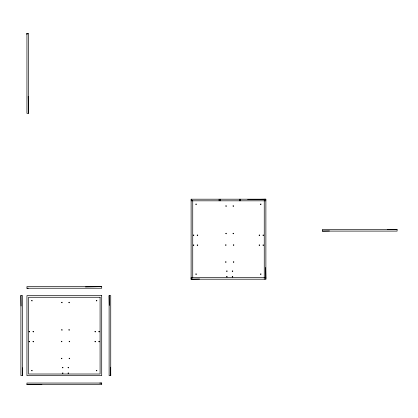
<?xml version="1.0" encoding="UTF-8"?>
<svg xmlns="http://www.w3.org/2000/svg" width="418" height="418" viewBox="0 0 418 418"><rect width="100%" height="100%" fill="white"/><g stroke="black" fill="none" stroke-linecap="round" stroke-linejoin="round"><path stroke-width="0.63" d="M199.564 279.02L191.11 279.203L191.11 199.198L265.879 199.198L265.879 279.203L191.11 279.203L191.11 277.578L265.879 277.578M264.254 279.203L264.254 199.198M191.11 279.203L192.735 277.578L192.735 200.823L191.11 199.198M247.675 199.595L265.879 199.198M322.33 231.097L397.1 231.097L397.1 229.472L322.33 229.472L322.33 231.097L329.483 230.94M387.35 229.686L397.1 229.472M26.94 288.232L101.71 288.232L101.71 286.607L26.94 286.607L26.94 288.232L28.241 288.206M85.455 286.962L101.71 286.607M26.94 384.675L101.71 384.675L101.71 383.05L26.94 383.05L26.94 384.675L41.894 384.351M99.756 383.092L101.71 383.05M26.94 33.325L28.565 33.325L28.565 113.33L26.94 113.33L26.94 33.325L26.966 34.626M191.11 200.823L265.879 200.823M20.9 295.594L22.525 295.594L22.525 375.599L20.9 375.599L20.9 295.594L21.109 306.002M109.114 295.641L110.739 295.641L110.739 375.646L109.114 375.646L109.114 295.641L109.312 305.396M265.639 267.494L265.879 279.203M110.566 367.187L110.739 375.646M28.22 96.422L28.565 113.33M22.368 367.798L22.525 375.599M240.413 199.198L240.413 200.823M239.331 199.198L239.331 200.823M220.187 199.198L220.187 200.823M219.105 199.198L219.105 200.823M31.648 300.599C32.092 301.979 32.719 299.628 31.648 300.599M29.119 331.573C29.563 332.953 30.19 330.601 29.119 331.573M29.119 341.506C29.563 342.885 30.19 340.534 29.119 341.506M33.001 331.573C33.445 332.953 34.072 330.601 33.001 331.573M33.001 341.506C33.445 342.885 34.072 340.534 33.001 341.506M31.648 370.494C32.092 371.874 32.719 369.522 31.648 370.494M61.629 302.407C62.068 303.787 62.7 301.435 61.629 302.407M61.629 329.859C62.068 331.239 62.7 328.888 61.629 329.859M61.357 341.417C61.796 342.797 62.428 340.445 61.357 341.417M61.357 358.393C61.796 359.773 62.428 357.421 61.357 358.393M68.85 302.407C69.294 303.787 69.921 301.435 68.85 302.407M62.439 367.516C62.883 368.895 63.51 366.539 62.439 367.516M62.439 373.112C62.883 374.491 63.51 372.14 62.439 373.112M68.85 329.859C69.294 331.239 69.921 328.888 68.85 329.859M69.122 341.417C69.566 342.797 70.193 340.445 69.122 341.417M69.122 358.393C69.566 359.773 70.193 357.421 69.122 358.393M68.04 367.516C68.479 368.895 69.111 366.539 68.04 367.516M68.04 373.112C68.479 374.491 69.111 372.14 68.04 373.112M96.302 300.599C96.746 301.979 97.373 299.628 96.302 300.599M94.949 331.573C95.388 332.953 96.02 330.601 94.949 331.573M94.949 341.506C95.388 342.885 96.02 340.534 94.949 341.506M98.831 331.573C99.275 332.953 99.902 330.601 98.831 331.573M98.831 341.506C99.275 342.885 99.902 340.534 98.831 341.506M96.302 370.494C96.746 371.874 97.373 369.522 96.302 370.494M195.817 204.162C196.261 205.541 196.894 203.19 195.817 204.162M193.288 235.135C193.733 236.515 194.365 234.164 193.288 235.135M193.288 245.068C193.733 246.448 194.365 244.096 193.288 245.068M197.176 235.135C197.615 236.515 198.247 234.164 197.176 235.135M197.176 245.068C197.615 246.448 198.247 244.096 197.176 245.068M195.817 274.051C196.261 275.431 196.894 273.079 195.817 274.051M225.798 205.969C226.242 207.349 226.869 204.992 225.798 205.969M225.798 233.416C226.242 234.796 226.869 232.445 225.798 233.416M225.527 244.979C225.971 246.359 226.598 244.002 225.527 244.979M225.527 261.955C225.971 263.335 226.598 260.978 225.527 261.955M233.025 205.969C233.463 207.349 234.096 204.992 233.025 205.969M226.613 271.073C227.052 272.452 227.685 270.101 226.613 271.073M226.613 276.674C227.052 278.054 227.685 275.697 226.613 276.674M233.025 233.416C233.463 234.796 234.096 232.445 233.025 233.416M233.291 244.979C233.735 246.359 234.367 244.002 233.291 244.979M233.291 261.955C233.735 263.335 234.367 260.978 233.291 261.955M232.209 271.073C232.654 272.452 233.281 270.101 232.209 271.073M232.209 276.674C232.654 278.054 233.281 275.697 232.209 276.674M260.471 204.162C260.916 205.541 261.548 203.19 260.471 204.162M259.118 235.135C259.562 236.515 260.189 234.164 259.118 235.135M259.118 245.068C259.562 246.448 260.189 244.096 259.118 245.068M263 235.135C263.444 236.515 264.077 234.164 263 235.135M263 245.068C263.444 246.448 264.077 244.096 263 245.068M260.471 274.051C260.916 275.431 261.548 273.079 260.471 274.051M101.71 295.641L26.94 295.641L26.94 375.646L101.71 375.646L101.71 295.641M100.08 297.266L28.565 297.266L28.565 374.016L100.08 374.016L100.08 297.266"/></g></svg>
